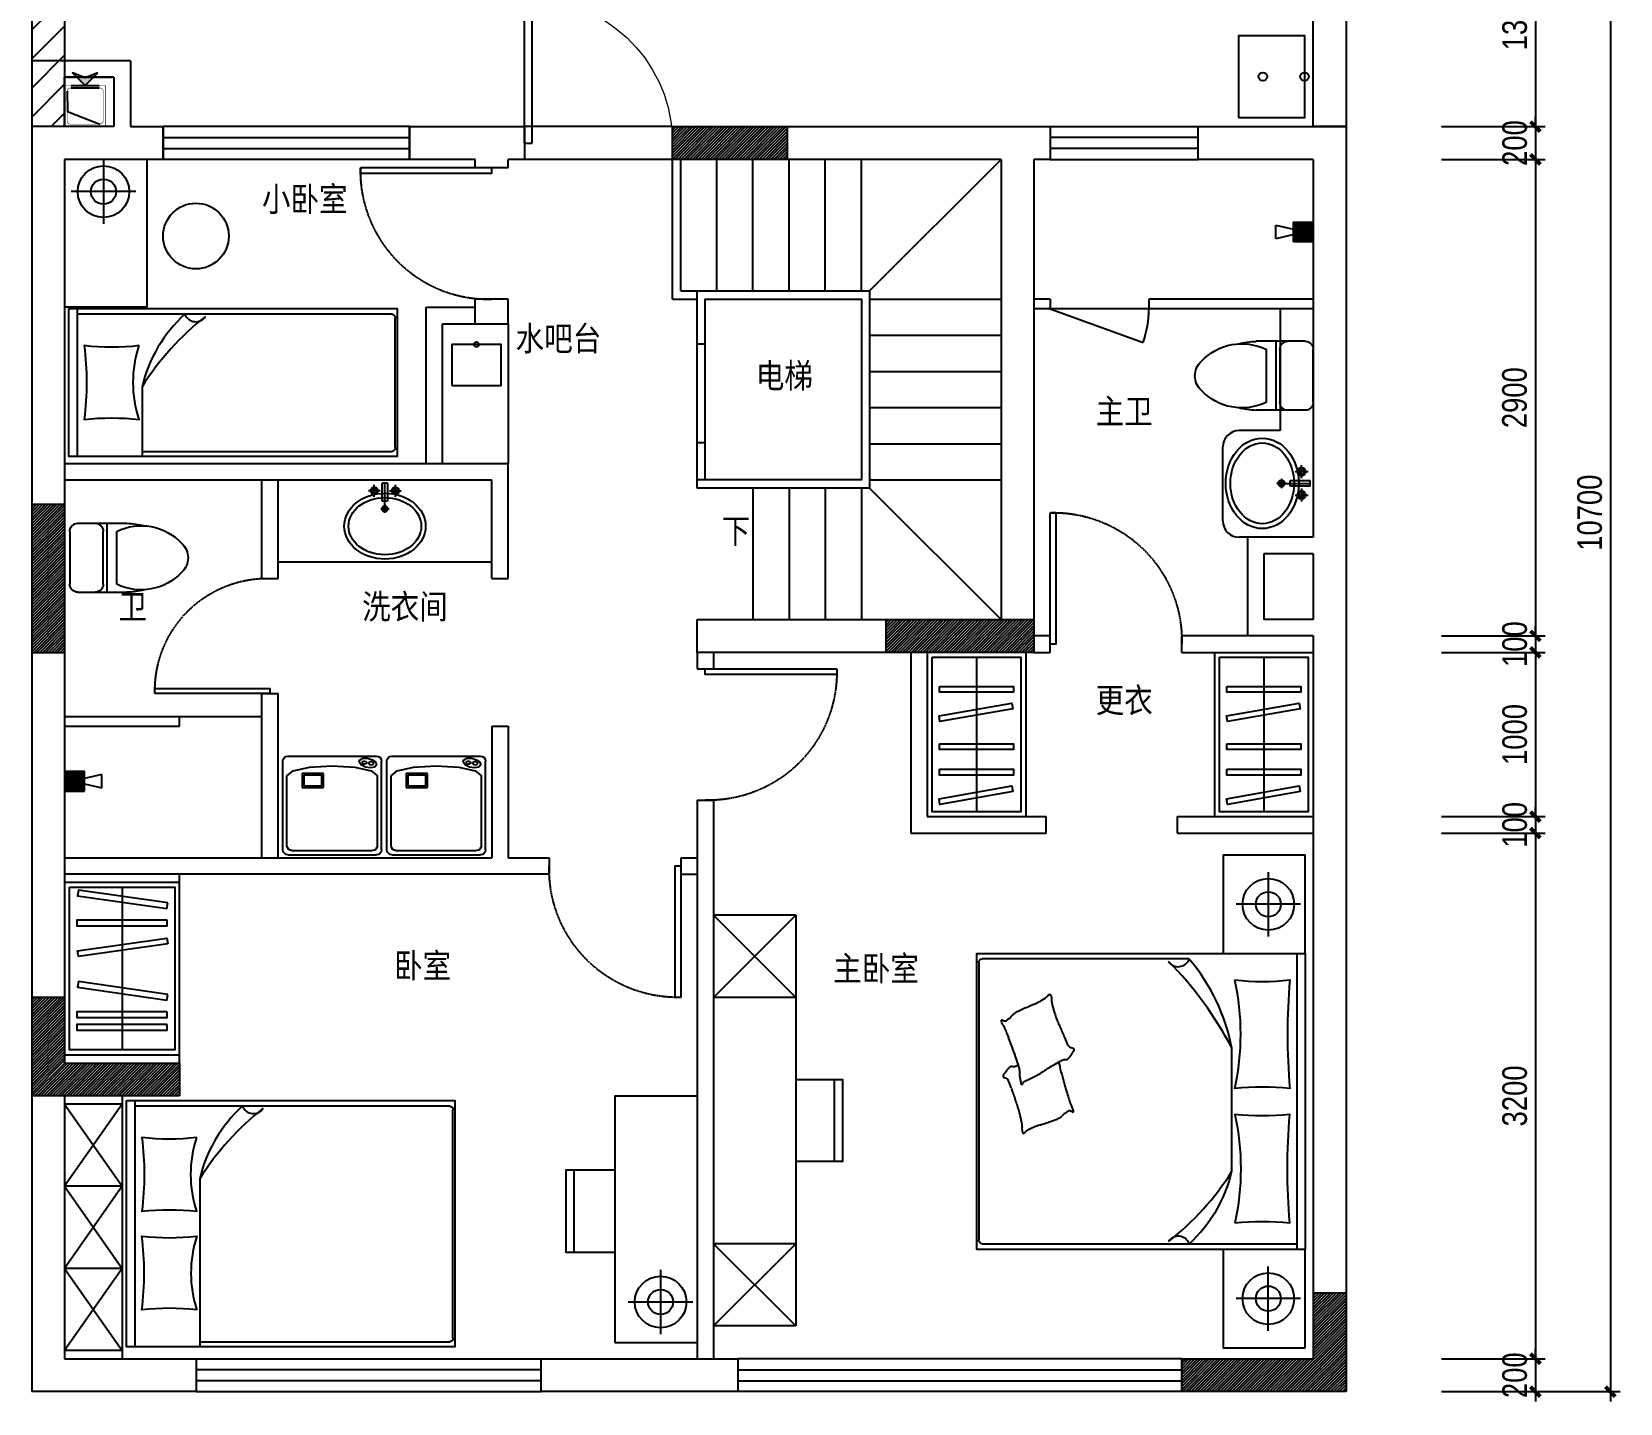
# Model space of a CAD drawing. Extents: x 160245 to 405305, y -111140 to 232735.
# Drawn here: x 270407 to 280076, y -104061 to -95713 of the extents above; entities that cross this region are included whole.
import ezdxf

# ---------------------------------------------------------------- set-up
doc = ezdxf.new("R2010")
doc.units = 0
doc.header["$LTSCALE"] = 10
doc.header["$MEASUREMENT"] = 0
doc.linetypes.add('DASH', pattern=[0.35, 0.25, -0.1])
doc.layers.get('Defpoints').update_dxf_attribs({"color": 229})
for name, color, linetype in [('Door 门', 107, 'Continuous'), ('P-Furniture 家具', 153, 'Continuous'), ('P-Make furniture 固定制作', 154, 'Continuous'), ('P-N wall 新建隔墙', 241, 'Continuous'), ('P-O wall 原始墙体', 245, 'Continuous'), ('P-o 原建筑尺寸', 8, 'Continuous'), ('P-Stair 楼梯（原建筑设备）', 159, 'Continuous'), ('P-Text  平面文字', 9, 'Continuous'), ('P-Ware 洁具', 153, 'Continuous'), ('P-window 窗', 107, 'Continuous'), ('WALL', 9, 'Continuous')]:
    doc.layers.add(name, color=color, linetype=linetype)
doc.styles.add('PDC DIM', font='PMingLiU-ExtB.ttf', dxfattribs={"width": 0.85})
doc.dimstyles.new('PDC-A2', dxfattribs={"dimscale": 0, "dimtxt": 2.5, "dimasz": 1, "dimexe": 1, "dimexo": 1, "dimgap": 0.7, "dimtad": 1, "dimdec": 0, "dimtxsty": 'PDC DIM', "dimblk": 'ARCHTICK', "dimcen": 1, "dimdle": 1, "dimclrd": 8, "dimclre": 8, "dimclrt": 9, "dimadec": 0, "dimazin": 0, "dimtfac": 1, "dimtdec": 0, "dimtix": 1, "dimtmove": 2, "dimatfit": 3, "dimldrblk": 'PDC A2 T R', "dimfxl": 10, "dimfxlon": 1, "dimarcsym": 0})
pattern_1 = [(45, (59491.276, 0), (-8.83883476, 8.83883476), [])]

# ---------------------------------------------------------------- blocks, each defined once
blk = doc.blocks.new('A$C7BB304D7')
blk.add_hatch(color=256).paths.add_polyline_path([(126.5, 77.4), (203.8, 0.2), (126.3, 31.7), (49.1, 0)])
at = {"linetype": 'DASH', "ltscale": 0.5}
for p, q in [((1.5, 330.2), (1.5, 30.2)), ((301.5, 330.2), (1.5, 330.2)), ((301.5, 30.2), (301.5, 330.2)), ((1.5, 30.2), (301.5, 30.2))]:
    blk.add_line(p, q, dxfattribs=at)
for p, q in [((41.5, 95.2), (211.5, 95.2)), ((41.5, 80.2), (211.5, 80.2))]:
    blk.add_line(p, q)
at = {"const_width": 3}
blk.add_lwpolyline([(1.5, 80.2), (1.5, 330.2), (251.5, 330.2), (251.5, 80.2), (211.5, 80.2), (211.5, 95.2), (216.5, 95.2, 0.414214), (236.5, 115.2), (236.5, 295.2, 0.414214), (216.5, 315.2), (36.5, 315.2, 0.414214), (16.5, 295.2), (16.5, 115.2, 0.414214), (36.5, 95.2), (41.5, 95.2), (41.5, 80.2)], format="xyb", close=True, dxfattribs=at)
blk.add_lwpolyline([(16.5, 115.2), (19.3, 239.2), (216.5, 315.2)])
blk.add_lwpolyline([(203.8, 2.9), (126.3, 34.4), (49.1, 2.7), (126.5, 80.2)], close=True)
blk = doc.blocks.new('$DorLib2D$00000001')
for p, q in [((0.45, 0.975), (0.5, 0.975)), ((0.45, 0), (0.45, 0.975)), ((0.5, 0), (0.5, 0.975)), ((0.5, 0), (0.45, 0))]:
    blk.add_line(p, q)
at = {"lineweight": 13}
blk.add_arc((0.475, 0), 0.975, 91.4693, 180, dxfattribs=at)
blk = doc.blocks.new('$WINLIB2D$00000001')
at = {"color": 0}
for points in [[(-0.5, 0.5), (-0.5, -0.5)], [(-0.5, 0.5), (0.5, 0.5)], [(0.5, -0.5), (0.5, 0.5)], [(0.5, 0.1667), (-0.5, 0.1667)], [(0.5, -0.1667), (-0.5, -0.1667)], [(-0.5, -0.5), (0.5, -0.5)]]:
    blk.add_lwpolyline(points, dxfattribs=at)
blk = doc.blocks.new('_ArchTick')
at = {"color": 0, "linetype": 'ByBlock', "const_width": 0.4}
blk.add_lwpolyline([(-0.5, -0.5), (0.5, 0.5)], dxfattribs=at)
blk = doc.blocks.new('*D1028')
at = {"layer": 'Defpoints', "color": 0, "transparency": 16777216}
for p in [(278928.6, -94990.6), (278928.6, -96290.6), (279559.4, -96290.6)]:
    blk.add_point(p, dxfattribs=at)
at = {"layer": 'P-o 原建筑尺寸', "color": 8, "lineweight": -2, "transparency": 16777216}
for p, q in [((279559.4, -94930.6), (279559.4, -96350.6)), ((278988.6, -94990.6), (279619.4, -94990.6)), ((278988.6, -96290.6), (279619.4, -96290.6))]:
    blk.add_line(p, q, dxfattribs=at)
at = {"layer": 'P-o 原建筑尺寸', "color": 8, "lineweight": -2, "transparency": 16777216, "xscale": 60, "yscale": 60, "zscale": 60}
for p, rotation in [((279559.4, -94990.6), 90), ((279559.4, -96290.6), 270)]:
    blk.add_blockref('_ArchTick', p, dxfattribs=dict(at, rotation=rotation))
at = {"layer": 'P-o 原建筑尺寸', "color": 9, "transparency": 16777216, "insert": (279433.9, -95640.6), "char_height": 150, "attachment_point": 5, "rotation": 90, "style": 'PDC DIM'}
blk.add_mtext('1300', dxfattribs=at)
blk = doc.blocks.new('PDC A2 T R')
at = {"color": 0, "linetype": 'ByBlock'}
blk.add_line((0, 0), (-2, 0), dxfattribs=at)
for points in [[(-2.15, 0.89), (-1.49, 1.35), (-0.6, 0), (0, 0)], [(-2.15, -0.89), (-1.49, -1.35), (-0.6, 0), (0, 0)]]:
    blk.add_solid(points, dxfattribs=at)
blk = doc.blocks.new('*D1029')
at = {"layer": 'Defpoints', "color": 0, "transparency": 16777216}
for p in [(278928.6, -96290.6), (278928.6, -96490.6), (279559.4, -96490.6)]:
    blk.add_point(p, dxfattribs=at)
at = {"layer": 'P-o 原建筑尺寸', "color": 8, "lineweight": -2, "transparency": 16777216}
for p, q in [((278988.6, -96290.6), (279619.4, -96290.6)), ((279559.4, -96290.6), (279559.4, -96230.6)), ((279559.4, -96290.6), (279559.4, -96490.6)), ((278988.6, -96490.6), (279619.4, -96490.6)), ((279559.4, -96490.6), (279559.4, -96550.6))]:
    blk.add_line(p, q, dxfattribs=at)
at = {"layer": 'P-o 原建筑尺寸', "color": 8, "lineweight": -2, "transparency": 16777216, "xscale": 60, "yscale": 60, "zscale": 60}
for p, rotation in [((279559.4, -96290.6), 270), ((279559.4, -96490.6), 90)]:
    blk.add_blockref('_ArchTick', p, dxfattribs=dict(at, rotation=rotation))
at = {"layer": 'P-o 原建筑尺寸', "color": 9, "transparency": 16777216, "insert": (279433.9, -96390.6), "char_height": 150, "attachment_point": 5, "rotation": 90, "style": 'PDC DIM'}
blk.add_mtext('200', dxfattribs=at)
blk = doc.blocks.new('*D1030')
at = {"layer": 'Defpoints', "color": 0}
for p in [(278928.6, -96490.6), (278928.6, -99390.6), (279559.4, -99390.6)]:
    blk.add_point(p, dxfattribs=at)
at = {"layer": 'P-o 原建筑尺寸', "color": 8, "lineweight": -2}
for p, q in [((278988.6, -96490.6), (279619.4, -96490.6)), ((279559.4, -96430.6), (279559.4, -99450.6)), ((278988.6, -99390.6), (279619.4, -99390.6))]:
    blk.add_line(p, q, dxfattribs=at)
at = {"layer": 'P-o 原建筑尺寸', "color": 8, "lineweight": -2, "xscale": 60, "yscale": 60, "zscale": 60}
for p, rotation in [((279559.4, -96490.6), 90), ((279559.4, -99390.6), 270)]:
    blk.add_blockref('_ArchTick', p, dxfattribs=dict(at, rotation=rotation))
at = {"layer": 'P-o 原建筑尺寸', "color": 9, "insert": (279432.9, -97940.6), "char_height": 150, "attachment_point": 5, "rotation": 90, "style": 'PDC DIM'}
blk.add_mtext('2900', dxfattribs=at)
blk = doc.blocks.new('*D1031')
at = {"layer": 'Defpoints', "color": 0}
for p in [(278928.6, -99390.6), (278928.6, -99490.6), (279559.4, -99490.6)]:
    blk.add_point(p, dxfattribs=at)
at = {"layer": 'P-o 原建筑尺寸', "color": 8, "lineweight": -2}
for p, q in [((278988.6, -99390.6), (279619.4, -99390.6)), ((279559.4, -99390.6), (279559.4, -99330.6)), ((279559.4, -99390.6), (279559.4, -99490.6)), ((278988.6, -99490.6), (279619.4, -99490.6)), ((279559.4, -99490.6), (279559.4, -99550.6))]:
    blk.add_line(p, q, dxfattribs=at)
at = {"layer": 'P-o 原建筑尺寸', "color": 8, "lineweight": -2, "xscale": 60, "yscale": 60, "zscale": 60}
for p, rotation in [((279559.4, -99390.6), 270), ((279559.4, -99490.6), 90)]:
    blk.add_blockref('_ArchTick', p, dxfattribs=dict(at, rotation=rotation))
at = {"layer": 'P-o 原建筑尺寸', "color": 9, "insert": (279433.9, -99440.6), "char_height": 150, "attachment_point": 5, "rotation": 90, "style": 'PDC DIM'}
blk.add_mtext('100', dxfattribs=at)
blk = doc.blocks.new('*D1032')
at = {"layer": 'Defpoints', "color": 0}
for p in [(278928.6, -99490.6), (278928.6, -100490.6), (279559.4, -100490.6)]:
    blk.add_point(p, dxfattribs=at)
at = {"layer": 'P-o 原建筑尺寸', "color": 8, "lineweight": -2}
for p, q in [((278988.6, -99490.6), (279619.4, -99490.6)), ((279559.4, -99430.6), (279559.4, -100550.6)), ((278988.6, -100490.6), (279619.4, -100490.6))]:
    blk.add_line(p, q, dxfattribs=at)
at = {"layer": 'P-o 原建筑尺寸', "color": 8, "lineweight": -2, "xscale": 60, "yscale": 60, "zscale": 60}
for p, rotation in [((279559.4, -99490.6), 90), ((279559.4, -100490.6), 270)]:
    blk.add_blockref('_ArchTick', p, dxfattribs=dict(at, rotation=rotation))
at = {"layer": 'P-o 原建筑尺寸', "color": 9, "insert": (279433.9, -99990.6), "char_height": 150, "attachment_point": 5, "rotation": 90, "style": 'PDC DIM'}
blk.add_mtext('1000', dxfattribs=at)
blk = doc.blocks.new('*D1022')
at = {"layer": 'Defpoints', "color": 0}
for p in [(278928.6, -100490.6), (278928.6, -100590.6), (279559.4, -100590.6)]:
    blk.add_point(p, dxfattribs=at)
at = {"layer": 'P-o 原建筑尺寸', "color": 8, "lineweight": -2}
for p, q in [((279559.4, -100490.6), (279559.4, -100430.6)), ((278988.6, -100490.6), (279619.4, -100490.6)), ((279559.4, -100490.6), (279559.4, -100590.6)), ((278988.6, -100590.6), (279619.4, -100590.6)), ((279559.4, -100590.6), (279559.4, -100650.6))]:
    blk.add_line(p, q, dxfattribs=at)
at = {"layer": 'P-o 原建筑尺寸', "color": 8, "lineweight": -2, "xscale": 60, "yscale": 60, "zscale": 60}
for p, rotation in [((279559.4, -100490.6), 270), ((279559.4, -100590.6), 90)]:
    blk.add_blockref('_ArchTick', p, dxfattribs=dict(at, rotation=rotation))
at = {"layer": 'P-o 原建筑尺寸', "color": 9, "insert": (279433.9, -100540.6), "char_height": 150, "attachment_point": 5, "rotation": 90, "style": 'PDC DIM'}
blk.add_mtext('100', dxfattribs=at)
blk = doc.blocks.new('*D1023')
at = {"layer": 'Defpoints', "color": 0}
for p in [(278928.6, -100590.6), (278928.6, -103790.6), (279559.4, -103790.6)]:
    blk.add_point(p, dxfattribs=at)
at = {"layer": 'P-o 原建筑尺寸', "color": 8, "lineweight": -2}
for p, q in [((279559.4, -100530.6), (279559.4, -103850.6)), ((278988.6, -100590.6), (279619.4, -100590.6)), ((278988.6, -103790.6), (279619.4, -103790.6))]:
    blk.add_line(p, q, dxfattribs=at)
at = {"layer": 'P-o 原建筑尺寸', "color": 8, "lineweight": -2, "xscale": 60, "yscale": 60, "zscale": 60}
for p, rotation in [((279559.4, -100590.6), 90), ((279559.4, -103790.6), 270)]:
    blk.add_blockref('_ArchTick', p, dxfattribs=dict(at, rotation=rotation))
at = {"layer": 'P-o 原建筑尺寸', "color": 9, "insert": (279433.9, -102190.6), "char_height": 150, "attachment_point": 5, "rotation": 90, "style": 'PDC DIM'}
blk.add_mtext('3200', dxfattribs=at)
blk = doc.blocks.new('*D1024')
at = {"layer": 'Defpoints', "color": 0, "transparency": 16777216}
for p in [(278928.6, -103790.6), (278928.6, -103990.6), (279559.4, -103990.6)]:
    blk.add_point(p, dxfattribs=at)
at = {"layer": 'P-o 原建筑尺寸', "color": 8, "lineweight": -2, "transparency": 16777216}
for p, q in [((279559.4, -103790.6), (279559.4, -103730.6)), ((278988.6, -103790.6), (279619.4, -103790.6)), ((279559.4, -103790.6), (279559.4, -103990.6)), ((278988.6, -103990.6), (279619.4, -103990.6)), ((279559.4, -103990.6), (279559.4, -104050.6))]:
    blk.add_line(p, q, dxfattribs=at)
at = {"layer": 'P-o 原建筑尺寸', "color": 8, "lineweight": -2, "transparency": 16777216, "xscale": 60, "yscale": 60, "zscale": 60}
for p, rotation in [((279559.4, -103790.6), 270), ((279559.4, -103990.6), 90)]:
    blk.add_blockref('_ArchTick', p, dxfattribs=dict(at, rotation=rotation))
at = {"layer": 'P-o 原建筑尺寸', "color": 9, "transparency": 16777216, "insert": (279433.9, -103890.6), "char_height": 150, "attachment_point": 5, "rotation": 90, "style": 'PDC DIM'}
blk.add_mtext('200', dxfattribs=at)
blk = doc.blocks.new('*D1025')
at = {"layer": 'Defpoints', "color": 0, "transparency": 16777216}
for p in [(278928.6, -93290.6), (278928.6, -103990.6), (280015.9, -103990.6)]:
    blk.add_point(p, dxfattribs=at)
at = {"layer": 'P-o 原建筑尺寸', "color": 8, "lineweight": -2, "transparency": 16777216}
for p, q in [((279415.9, -93290.6), (280075.9, -93290.6)), ((280015.9, -93230.6), (280015.9, -104050.6)), ((279415.9, -103990.6), (280075.9, -103990.6))]:
    blk.add_line(p, q, dxfattribs=at)
at = {"layer": 'P-o 原建筑尺寸', "color": 8, "lineweight": -2, "transparency": 16777216, "xscale": 60, "yscale": 60, "zscale": 60}
for p, rotation in [((280015.9, -93290.6), 90), ((280015.9, -103990.6), 270)]:
    blk.add_blockref('_ArchTick', p, dxfattribs=dict(at, rotation=rotation))
at = {"layer": 'P-o 原建筑尺寸', "color": 9, "transparency": 16777216, "insert": (279890.4, -98640.6), "char_height": 150, "attachment_point": 5, "rotation": 90, "style": 'PDC DIM'}
blk.add_mtext('10700', dxfattribs=at)
blk = doc.blocks.new('A$C437E590E')
at = {"color": 8, "linetype": 'ByBlock'}
for p, q in [((202.4, 421.9), (202.4, 501.2)), ((274.8, 313.2), (274.7, 509.9)), ((347.1, 421.9), (347.1, 501.2)), ((243.4, 461.6), (164, 461.5)), ((306.1, 461.6), (385.5, 461.5)), ((246.9, 339.9), (303.1, 339.9)), ((275, 368.1), (275, 311.8))]:
    blk.add_line(p, q, dxfattribs=at)
at = {"linetype": 'ByBlock'}
for p, q in [((256.9, 392.6), (256.9, 514.1)), ((292.6, 514.1), (256.9, 514.1)), ((292.6, 514.1), (292.6, 392.6)), ((292.6, 392.6), (256.9, 392.6))]:
    blk.add_line(p, q, dxfattribs=at)
for centre, radius in [((203.7, 461.5), 25), ((345.8, 461.5), 25), ((203.7, 461.5), 17.9), ((345.8, 461.5), 17.9)]:
    blk.add_circle(centre, radius, dxfattribs=at)
at = {"color": 8, "linetype": 'ByBlock'}
for radius in [19.5, 11.9]:
    blk.add_circle((275, 339.9), radius, dxfattribs=at)
at = {"linetype": 'ByBlock'}
blk.add_ellipse((275, 222.4), major_axis=(-275, 0), ratio=0.809091, dxfattribs=at)
at = {"color": 8, "linetype": 'ByBlock'}
blk.add_ellipse((275, 222.4), major_axis=(-246, 0), ratio=0.786583, dxfattribs=at)
blk = doc.blocks.new('asdfsdafa3')
for p, q in [((201603.3, -49206.7), (201707.3, -49206.7)), ((201707.3, -49206.7), (201901.1, -49206.7)), ((201781.6, -49206.7), (201781.6, -49626.7)), ((201553.7, -49577.2), (201553.7, -49256.2)), ((201756.8, -49256.2), (201756.8, -49577.2)), ((201839, -49256.2), (201839, -49577.2)), ((201603.3, -49626.7), (201707.3, -49626.7)), ((201707.3, -49626.7), (201901.1, -49626.7))]:
    blk.add_line(p, q)
for centre, radius, start, end in [((201603.3, -49256.2), 49.5, 90, 180), ((201707.3, -49256.2), 49.5, 0, 90), ((201885.5, -49706.4), 499.9, 75.87951, 88.2029), ((201988.1, -49558.2), 336.8, 42.83063, 116.27775), ((202157.1, -49415.6), 116.3, 359.45023, 47.91264), ((201988.1, -49275.2), 336.8, 243.72225, 317.16937), ((202157.1, -49417.8), 116.3, 312.08736, 0.54977), ((201603.3, -49577.2), 49.5, 180, 270), ((201707.3, -49577.2), 49.5, 270, 0), ((201885.5, -49127.1), 499.9, 271.7971, 284.12049)]:
    blk.add_arc(centre, radius, start, end)
blk = doc.blocks.new('A$C17F62748')
at = {"linetype": 'ByBlock'}
for p, q in [((60, 49.6), (19, 226.7)), ((19, 226.7), (101, 226.7)), ((101, 226.7), (60, 49.6)), ((120, 0), (0, 120)), ((0, 0), (120, 120)), ((18, 102), (102, 102)), ((18, 90), (102, 90)), ((18, 78), (102, 78)), ((18, 66), (102, 66)), ((18, 54), (102, 54)), ((18, 42), (102, 42)), ((18, 30), (102, 30)), ((99.4, 27.6), (20.6, 27.6)), ((20.6, 27.6), (20.6, 0)), ((51.2, 58.9), (51.2, 27.6)), ((68.8, 58.9), (68.8, 27.6)), ((99.4, 0), (99.4, 27.6))]:
    blk.add_line(p, q, dxfattribs=at)
for points in [[(0, 120), (120, 120), (120, 0), (0, 0)], [(12, 108), (108, 108), (108, 12), (12, 12)], [(18, 102), (102, 102), (102, 18), (18, 18)]]:
    blk.add_lwpolyline(points, close=True, dxfattribs=at)
blk = doc.blocks.new('fffg')
blk.add_lwpolyline([(143.1, 669.9), (109, 669.9), (109, -130.1), (143.1, -130.1)], close=True)
at = {"color": 8, "linetype": 'DASH'}
blk.add_arc((123.2, -110.2), 780.4, 88.54208, 181.45792, dxfattribs=at)
blk = doc.blocks.new('A$C2E972971')
for p, q in [((30, 600), (570, 600)), ((0, 570), (0, 30)), ((0, 570), (0, 30)), ((600, 570), (600, 30)), ((600, 570), (600, 30)), ((30, 0), (570, 0))]:
    blk.add_line(p, q)
at = {"color": 8}
for p, q in [((25, 545), (25, 120)), ((25, 545), (25, 120)), ((55, 575), (545, 575)), ((575, 545), (575, 120)), ((575, 545), (575, 120)), ((25, 120), (61.8, 89.2)), ((116.5, 105.1), (116.5, 190.9)), ((116.5, 190.9), (247.7, 190.9)), ((247.7, 105.1), (116.5, 105.1)), ((126.5, 115.1), (126.5, 180.9)), ((126.5, 180.9), (237.7, 180.9)), ((237.7, 115.1), (126.5, 115.1)), ((237.7, 180.9), (237.7, 115.1)), ((247.7, 190.9), (247.7, 105.1)), ((538.2, 89.2), (575, 120)), ((61.8, 89.2), (162.5, 66.6)), ((162.5, 66.6), (300, 58.4)), ((300, 58.4), (437.5, 66.6)), ((437.5, 66.6), (538.2, 89.2)), ((477.6, 53.9), (464.3, 37.1)), ((464.3, 37.1), (467.9, 21.6)), ((467.9, 21.6), (487.2, 12.4)), ((503.4, 66.6), (477.6, 53.9)), ((485.3, 45.3), (483.3, 40.2)), ((483.3, 40.2), (485.3, 35)), ((490.7, 48.8), (485.3, 45.3)), ((485.3, 35), (490.7, 31.5)), ((487.2, 12.4), (516, 12.4)), ((497.7, 49.5), (490.7, 48.8)), ((490.7, 31.5), (497.7, 30.8)), ((504.2, 47.3), (497.7, 49.5)), ((497.7, 30.8), (504.2, 33)), ((533.7, 71.4), (503.4, 66.6)), ((508.1, 42.8), (504.2, 47.3)), ((504.2, 33), (508.1, 37.5)), ((508.1, 37.5), (508.1, 42.8)), ((516, 12.4), (545.3, 21.5)), ((527.7, 51.7), (523.4, 46.4)), ((523.4, 46.4), (523.4, 40.2)), ((523.4, 40.2), (527.7, 35)), ((535, 54.3), (527.7, 51.7)), ((527.7, 35), (535, 32.4)), ((558.8, 66.5), (533.7, 71.4)), ((542.9, 53.4), (535, 54.3)), ((535, 32.4), (542.9, 33.3)), ((549, 49.3), (542.9, 53.4)), ((542.9, 33.3), (549, 37.3)), ((545.3, 21.5), (565.7, 36.9)), ((551.2, 43.3), (549, 49.3)), ((549, 37.3), (551.2, 43.3)), ((570.7, 53.7), (558.8, 66.5)), ((565.7, 36.9), (570.7, 53.7))]:
    blk.add_line(p, q, dxfattribs=at)
for centre, start, end in [((30, 570), 90, 180), ((570, 570), 0, 90), ((30, 30), 180, 270), ((570, 30), 270, 0)]:
    blk.add_arc(centre, 30, start, end)
for centre, start, end in [((55, 545), 90, 180), ((545, 545), 0, 90)]:
    blk.add_arc(centre, 30, start, end, dxfattribs=at)
blk = doc.blocks.new('A$C5E9C12C4')
at = {"color": 250, "linetype": 'ByBlock'}
for p, q in [((834.1, 1967.8), (834.1, 52.4)), ((2545, 1987.8), (858.1, 1987.8)), ((2569, 709.1), (2569, 1967.8)), ((500, 28.6), (500, 421.4)), ((1275.8, 446.3), (2024.2, 446.3)), ((2900, 28.6), (2900, 421.4)), ((303.6, 225), (696.4, 225)), ((3096.4, 225), (2703.6, 225))]:
    blk.add_line(p, q, dxfattribs=at)
at = {"linetype": 'ByBlock'}
blk.add_line((2600, 52.4), (800, 52.4), dxfattribs=at)
for points in [[(800, 0), (800, 2000), (2600, 2000), (2600, 0)], [(200, 0), (800, 0), (800, 500), (200, 500)], [(2600, 0), (3200, 0), (3200, 500), (2600, 500)]]:
    blk.add_lwpolyline(points, close=True, dxfattribs=at)
at = {"color": 250, "linetype": 'ByBlock'}
for points in [[(2328.3, 1583.4, 0.101392), (2346.2, 1564.3, -0.223768), (2351.8, 1553.9, -0.25558), (2349.2, 1550, -0.081563), (2334.6, 1545, -0.071805), (2318.2, 1543.8, 0.069985), (2301.4, 1542.7, 0.03546), (2245.4, 1528.7, 0.029432), (2181.1, 1504.7, 0.001554), (2150.3, 1491.2, -0.00152), (2118.7, 1477.5, -0.004735), (2086, 1463.6, 0.00382), (2045.5, 1446.5, 0.296001), (2026.9, 1419.4, -0.649774), (2007.1, 1410.9, -0.02319), (2002.4, 1414.3, 0.0288), (1998.6, 1417, 0.005727), (1991.9, 1421.2, -0.004358), (1983, 1426.7, -0.027528), (1965.5, 1439.1, -0.046214), (1956.5, 1447.7, -0.194121), (1952.6, 1460.9, 0.133719), (1949.7, 1480, 0.011505), (1931.8, 1513.9, 0.008882), (1906.5, 1556.9, 0.012426), (1870.9, 1611.6, -0.033612), (1858.8, 1632.3), (1836.7, 1677.3), (1819.6, 1712.1, 0.224341), (1805.7, 1722.7, -0.722772), (1805.5, 1729.8, -0.103513), (1809.1, 1730.2, 0.053465), (1816, 1730.4, 0.030109), (1838.2, 1734.1, -0.031436), (1859.4, 1737.7, -0.05324), (1873.9, 1738, 0.05518), (1887.9, 1738.4, 0.056271), (1912.2, 1743.6, 0.0108), (2032.9, 1784.8, 0.00456), (2114.4, 1815, 0.01125), (2146.9, 1828.1, 0.069394), (2164.1, 1838.2, -0.079756), (2179.3, 1846.7, -0.106399), (2193.2, 1849.2, -0.328642), (2197.3, 1846.8, -0.299547), (2195.5, 1841.4, 0.189917), (2190.9, 1834.1, 0.033518), (2190.5, 1825.8, 0.075627), (2191.3, 1822.2, 0.053489), (2194.8, 1816.1, 0.017838), (2208, 1799.3, 0.038394), (2226.2, 1781, -0.059529), (2237.4, 1768.8, -0.035943), (2249.4, 1748.6, -0.011245), (2280.3, 1681.2, -0.006203), (2293.1, 1650.3, 0.010783), (2300.6, 1632.6, 0.019485), (2305.8, 1622.2, 0.005062)], [(960.4, 428.5, -0.058596), (960.4, 94.3, -0.042773), (1620.8, 94.3, -0.052163), (1620.8, 428.5, -0.107964)], [(2439.6, 428.5, 0.058596), (2439.6, 94.3, 0.042773), (1779.2, 94.3, 0.052163), (1779.2, 428.5, 0.107964)]]:
    blk.add_lwpolyline(points, format="xyb", close=True, dxfattribs=at)
for centre, radius in [((500, 225), 157), ((500, 225), 76.4), ((2900, 225), 157), ((2900, 225), 76.4)]:
    blk.add_circle(centre, radius, dxfattribs=at)
for centre, radius, start, end in [((808.6, 772.9), 71, 291.06587, 56.83428), ((2191.6, 1893.4), 1712.5, 218.28696, 237.67208), ((1004, 2397.5), 2201.7, 297.6031, 314.69478), ((2591.4, 772.9), 71, 123.16572, 248.93413), ((1476.3, 1291.3), 868.5, 222.31328, 256.65159), ((1797.9, 1611.8), 1187.3, 280.98937, 310.5056)]:
    blk.add_arc(centre, radius, start, end, dxfattribs=at)
at = {"color": 250, "linetype": 'ByBlock', "extrusion": (0, 0, -1)}
for centre, major_axis, start_param, end_param in [((858.1, 1967.8), (-24, 0), 0, 1.570796), ((2545, 1967.8), (24, 0), -1.570796, 0)]:
    blk.add_ellipse(centre, major_axis=major_axis, ratio=0.833333, start_param=start_param, end_param=end_param, dxfattribs=at)
at = {"color": 250, "linetype": 'ByBlock'}
for centre, major_axis, ratio, start_param, end_param in [((1855.3, 1829.4), (-12.2, 0), 0.833333, 3.958241, 6.263107), ((1446.6, 2213.3), (-598.7, 0), 0.833333, 1.856206, 1.973901), ((-517.2, 6050.7), (5604.8, 0), 0.833333, -1.167692, -1.161476), ((4044.8, -2712.4), (5857.8, 0), 0.833333, 1.974037, 1.980117), ((2505.7, 293.9), (1935.6, 0), 0.833333, 1.955096, 1.974037), ((665.3, 4086.3), (2973.3, 0), 0.833333, -1.186496, -1.171214), ((1808.6, 1830.2), (-34.4, 0), 0.833333, 1.970378, 3.121515), ((1817.8, 1796.2), (-66.9, 0), 0.833333, 3.865498, 3.958241), ((1900.5, 1857.1), (-43.4, 0), 0.833333, 0.723905, 0.839074), ((2116.8, 2057.8), (367.2, 0), 0.833333, 3.980666, 4.003573), ((1465, 1424.4), (-634.1, 0), 0.833333, 3.98614, 4.003573), ((1747.4, 1689.3), (208.9, 0), 0.833333, 0.734464, 0.844548), ((1847.3, 1764.5), (-74.3, 0), 0.833333, 3.691331, 3.876056), ((1892.1, 1787.4), (21.7, 0), 0.833333, -0.217207, 0.549738), ((1956.3, 1775.6), (-44, 0), 0.833333, -0.217207, 0.314514), ((2832.3, 2013.1), (965.2, 0), 0.833333, 3.456107, 3.479223), ((1522.7, 1715), (16.1, 0), 0.833333, 3.048091, 3.928657), ((1512.3, 1715.8), (5.57, 0), 0.833333, 2.047199, 3.048091), ((1532.1, 1683.8), (-48.9, 0), 0.833333, -1.419924, -1.094394), ((1460.2, 1662.7), (72.5, 0), 0.833333, 0.382878, 0.787064), ((1533.4, 1676.7), (57.5, 0), 0.833333, 1.43494, 1.721669), ((-842.9, 889.7), (2407.5, 701), 0.471108, 0.022718, 0.08572), ((1549.4, 1774.1), (60.5, 0), 0.833333, 4.576533, 4.856018), ((1498.9, 2064.6), (-412.8, 0), 0.833333, 1.714425, 1.856206), ((3092.7, 1931.8), (-1582.2, 0), 0.833333, 0.241571, 0.266382), ((3421.4, 2006.5), (1922.9, 0), 0.833333, 3.407974, 3.452952), ((1770.5, 1563.8), (-188.7, 0), 0.833333, 0.31136, 0.455068), ((1670.9, 1523.2), (-77.8, 0), 0.833333, 0.455068, 0.692904), ((1467.8, 1382.6), (-186.2, 0), 0.833333, 3.680998, 3.834497), ((1337.6, 1317.7), (-337.9, 0), 0.833333, 3.609654, 3.680998), ((3402.4, -2385.7), (4890.5, 0), 0.833333, 1.903868, 1.922108), ((2790.6, -912.1), (3019.2, 0), 0.833333, 1.860669, 1.903868), ((1959.6, 1409.6), (111.9, 0), 0.833333, 1.758186, 1.860669), ((1639.7, 1415.5), (-6.04, 0), 0.833333, -0.932369, 0.231794), ((1638, 1415.2), (-4.26, 0), 0.833333, 0.231794, 1.501884), ((1628, 1428.6), (-13.6, 0), 0.833333, 2.209223, 2.959949), ((1640, 1439.7), (-33.8, 0), 0.833333, 1.501884, 1.925887), ((1605.5, 1430.5), (37.8, 0), 0.833333, 0.25431, 0.468061), ((1568.5, 1437.7), (74, 0), 0.833333, -0.181643, -0.047623), ((1627.8, 1435.4), (14.7, 0), 0.833333, -0.047623, 0.25431), ((1631.7, 1458.4), (57.7, 0), 0.833333, -1.215705, -0.897354), ((1715.1, 1371.3), (76, 0), 0.833333, 1.967107, 2.244238), ((1996, 812), (-803.6, 0), 0.833333, -1.219485, -1.174486)]:
    blk.add_ellipse(centre, major_axis=major_axis, ratio=ratio, start_param=start_param, end_param=end_param, dxfattribs=at)

msp = doc.modelspace()

# ---------------------------------------------------------------- hatches: boundary and pattern name
at = {"layer": 'P-O wall 原始墙体'}
h = msp.add_hatch(dxfattribs=at)
h.set_pattern_fill('普通砖', color=256, scale=50, style=0)
h.set_pattern_definition([(45, (59491.28, 89.76), (-88.38838, 88.38838), [])])
h.paths.add_polyline_path([(270406.9, -94790.6), (270406.9, -96290.6), (270606.9, -96290.6), (270606.9, -94790.6)])
h = msp.add_hatch(dxfattribs=at)
h.set_pattern_fill('ANSI31', color=256, scale=100, style=0)
h.set_pattern_definition(pattern_1)
h.paths.add_polyline_path([(275006.9, -96290.6), (274306.9, -96290.6), (274306.9, -96490.6), (275006.9, -96490.6)])
h = msp.add_hatch(dxfattribs=at)
h.set_pattern_fill('ANSI31', color=256, scale=100, style=0)
h.set_pattern_definition(pattern_1)
h.paths.add_polyline_path([(270606.9, -98590.6), (270406.9, -98590.6), (270406.9, -99490.6), (270606.9, -99490.6)])
h = msp.add_hatch(dxfattribs=at)
h.set_pattern_fill('ANSI31', color=256, scale=100, style=0)
h.set_pattern_definition(pattern_1)
h.paths.add_polyline_path([(275606.9, -99290.6), (275606.9, -99490.6), (276506.9, -99490.6), (276506.9, -99290.6), (276306.9, -99290.6)])
h = msp.add_hatch(dxfattribs=at)
h.set_pattern_fill('ANSI31', color=256, scale=100, style=0)
h.set_pattern_definition(pattern_1)
h.paths.add_polyline_path([(270606.9, -101990.6), (270606.9, -101590.6), (270406.9, -101590.6), (270406.9, -102090.6), (270406.9, -102190.6), (271306.9, -102190.6), (271306.9, -101990.6)])
h = msp.add_hatch(dxfattribs=at)
h.set_pattern_fill('ANSI31', color=256, scale=100, style=0)
h.set_pattern_definition(pattern_1)
h.paths.add_polyline_path([(278406.9, -103390.6), (278206.9, -103390.6), (278206.9, -103790.6), (278206.9, -103791.7), (277406.9, -103791.7), (277406.9, -103990.6), (278406.9, -103990.6)])

# ---------------------------------------------------------------- linework, layer by layer
at = {"layer": 'P-Furniture 家具', "color": 8}
for p, q in [((270843.5, -96490.1), (270843.5, -96882.9)), ((271039.9, -96686.5), (270647.1, -96686.5)), ((272599.7, -97432.6), (270684.3, -97432.6)), ((272619.7, -98243.5), (272619.7, -97456.6)), ((271078.3, -97874.3), (271078.3, -98298.5)), ((271078.3, -98267.5), (272599.7, -98267.5)), ((272950.9, -102252.7), (271035.5, -102252.7)), ((272970.9, -103663.6), (272970.9, -102276.7)), ((271429.4, -102694.4), (271429.4, -103718.6)), ((274234.5, -103248.4), (274234.5, -103641.1)), ((274038.1, -103444.7), (274430.8, -103444.7)), ((271429.4, -103687.6), (272950.9, -103687.6))]:
    msp.add_line(p, q, dxfattribs=at)
at = {"layer": 'P-Furniture 家具'}
for p, q in [((271106.9, -96490.6), (271106.9, -97390.6)), ((271106.9, -97390.6), (270606.9, -97390.6)), ((270684.3, -98298.5), (270684.3, -97398.5)), ((273306.9, -97490.6), (273306.9, -98340.6)), ((271035.5, -103718.6), (271035.5, -102218.6))]:
    msp.add_line(p, q, dxfattribs=at)
at = {"layer": 'P-Furniture 家具', "linetype": 'ByBlock'}
for p, q in [((276606.9, -97340.6), (276506.9, -97340.6)), ((276606.9, -97340.6), (276606.9, -97400.6)), ((278206.9, -97340.6), (277206.9, -97340.6)), ((277206.9, -97340.6), (277206.9, -97400.6)), ((278206.9, -97400.6), (276506.9, -97400.6)), ((276606.9, -97400.6), (277171.3, -97604.4)), ((278006.9, -97400.6), (278006.9, -98140.6)), ((278006.9, -98140.6), (277756.9, -98140.6)), ((277656.9, -98690.6), (277656.9, -98240.6)), ((277806.9, -98790.6), (277756.9, -98790.6)), ((271906.9, -98940.6), (273206.9, -98940.6)), ((270606.9, -99880.6), (271806.9, -99880.6)), ((270606.9, -99940.6), (271306.9, -99940.6)), ((271306.9, -99940.6), (271306.9, -99880.6)), ((275056.9, -101090.6), (274556.9, -101090.6)), ((274556.9, -101090.6), (275056.9, -101590.6)), ((274556.9, -101590.6), (275056.9, -101090.6)), ((275056.9, -101090.6), (275056.9, -103590.6)), ((275056.9, -101590.6), (274556.9, -101590.6)), ((275291.2, -102090.6), (275291.2, -102590.6)), ((273956.9, -102190.6), (273956.9, -103690.6)), ((273956.9, -102190.6), (274456.9, -102190.6)), ((273706.9, -102642.3), (273706.9, -103142.3)), ((275056.9, -103090.6), (274556.9, -103090.6)), ((274556.9, -103590.6), (275056.9, -103090.6)), ((274556.9, -103090.6), (275056.9, -103590.6)), ((275056.9, -103590.6), (274556.9, -103590.6)), ((273956.9, -103690.6), (274456.9, -103690.6))]:
    msp.add_line(p, q, dxfattribs=at)
at = {"layer": 'P-Furniture 家具', "color": 8}
msp.add_lwpolyline([(277753.8, -96236.3), (277753.8, -95736.3), (278153.8, -95736.3), (278153.8, -96236.3)], close=True, dxfattribs=at)
at = {"layer": 'P-Furniture 家具'}
for points in [[(270631.9, -97398.5), (272631.9, -97398.5), (272631.9, -98298.5), (270631.9, -98298.5)], [(272963.5, -97866.6), (273263.5, -97866.6), (273263.5, -97616.6), (272963.5, -97616.6)], [(270983.1, -102218.6), (272983.1, -102218.6), (272983.1, -103718.6), (270983.1, -103718.6)]]:
    msp.add_lwpolyline(points, close=True, dxfattribs=at)
at = {"layer": 'P-Furniture 家具', "color": 8}
for points in [[(271060.4, -97623.9, -0.058596), (270726.3, -97623.9, -0.062971), (270726.3, -98072.5, -0.052163), (271060.4, -98072.5, -0.158944)], [(271411.6, -102444, -0.058596), (271077.4, -102444, -0.062971), (271077.4, -102892.6, -0.052163), (271411.6, -102892.6, -0.158944)], [(271411.6, -103493.2, 0.058596), (271077.4, -103493.2, 0.062971), (271077.4, -103044.6, 0.052163), (271411.6, -103044.6, 0.158944)]]:
    msp.add_lwpolyline(points, format="xyb", close=True, dxfattribs=at)
at = {"layer": 'P-Furniture 家具', "linetype": 'ByBlock'}
for points in [[(275056.9, -102090.6), (275341.2, -102090.6), (275341.2, -102590.6), (275056.9, -102590.6)], [(273956.9, -102642.3), (273656.9, -102642.3), (273656.9, -103142.3), (273956.9, -103142.3)]]:
    msp.add_lwpolyline(points, dxfattribs=at)
at = {"layer": 'P-Furniture 家具', "color": 8}
for centre, radius in [((277900.5, -95986.3), 25.7), ((278153.8, -95986.3), 25.7), ((270843.5, -96686.5), 157), ((270843.5, -96686.5), 76.4), ((271406.3, -96956.8), 200), ((274234.5, -103444.7), 157), ((274234.5, -103444.7), 76.4)]:
    msp.add_circle(centre, radius, dxfattribs=at)
at = {"layer": 'P-Furniture 家具'}
msp.add_circle((273113.5, -97616.6), 15, dxfattribs=at)
at = {"layer": 'P-Furniture 家具', "color": 8}
for centre, radius, start, end in [((271923.3, -98074.8), 868.5, 132.31328, 166.65159), ((272525.3, -98790.1), 1712.5, 128.28696, 147.67208), ((271404.8, -97407.1), 71, 201.06587, 326.83428), ((272274.4, -102894.9), 868.5, 132.31328, 166.65159), ((272876.5, -103610.2), 1712.5, 128.28696, 147.67208), ((271756, -102227.2), 71, 201.06587, 326.83428)]:
    msp.add_arc(centre, radius, start, end, dxfattribs=at)
at = {"layer": 'P-Furniture 家具', "linetype": 'ByBlock'}
for centre, radius, start, end in [((276606.9, -97400.6), 600, 340.14433, 0), ((277756.9, -98240.6), 100, 90, 180), ((277756.9, -98690.6), 100, 180, 270)]:
    msp.add_arc(centre, radius, start, end, dxfattribs=at)
at = {"layer": 'P-Furniture 家具', "color": 8, "extrusion": (0, 0, -1)}
for centre, start_param, end_param in [((272599.7, -97456.6), 0, 1.570796), ((272599.7, -98243.5), 1.570796, 3.141593), ((272950.9, -102276.7), 0, 1.570796), ((272950.9, -103663.6), 1.570796, 3.141593)]:
    msp.add_ellipse(centre, major_axis=(0, 24), ratio=0.833333, start_param=start_param, end_param=end_param, dxfattribs=at)
at = {"layer": 'P-Make furniture 固定制作'}
for p, q in [((276456.9, -99490.6), (276456.9, -100490.6)), ((277606.9, -99490.6), (277606.9, -100490.6)), ((271306.9, -101990.6), (271306.9, -100840.6)), ((271306.9, -100890.6), (270606.9, -100890.6)), ((270606.9, -101940.6), (271306.9, -101940.6)), ((270956.9, -102190.6), (270956.9, -103790.6)), ((270956.9, -102240.6), (270606.9, -102240.6)), ((270956.9, -103740.6), (270606.9, -103740.6))]:
    msp.add_line(p, q, dxfattribs=at)
at = {"layer": 'P-Make furniture 固定制作', "color": 8}
for p, q in [((276156.9, -99520.6), (276156.9, -100460.6)), ((277906.9, -99520.6), (277906.9, -100460.6)), ((270956.9, -100920.6), (270956.9, -101910.6)), ((270606.9, -102240.6), (270956.9, -102740.6)), ((270956.9, -102240.6), (270606.9, -102740.6)), ((270956.9, -102740.6), (270606.9, -102740.6)), ((270606.9, -102740.6), (270956.9, -103240.6)), ((270956.9, -102740.6), (270606.9, -103240.6)), ((270956.9, -103240.6), (270606.9, -103240.6)), ((270606.9, -103240.6), (270956.9, -103740.6)), ((270956.9, -103240.6), (270606.9, -103740.6))]:
    msp.add_line(p, q, dxfattribs=at)
for points in [[(275886.9, -99520.6), (276426.9, -99520.6), (276426.9, -100460.6), (275886.9, -100460.6)], [(277636.9, -99520.6), (278176.9, -99520.6), (278176.9, -100460.6), (277636.9, -100460.6)], [(275931.9, -99698.2), (276381.9, -99698.2), (276381.9, -99733.2), (275931.9, -99733.2)], [(277681.9, -99698.2), (278131.9, -99698.2), (278131.9, -99733.2), (277681.9, -99733.2)], [(275929.3, -99878), (276372.4, -99799.9), (276378.5, -99834.4), (275935.3, -99912.5)], [(277679.3, -99878), (278122.4, -99799.9), (278128.5, -99834.4), (277685.3, -99912.5)], [(275931.9, -100047.6), (276381.9, -100047.6), (276381.9, -100082.6), (275931.9, -100082.6)], [(277681.9, -100047.6), (278131.9, -100047.6), (278131.9, -100082.6), (277681.9, -100082.6)], [(275931.9, -100202.3), (276381.9, -100202.3), (276381.9, -100237.3), (275931.9, -100237.3)], [(277681.9, -100202.3), (278131.9, -100202.3), (278131.9, -100237.3), (277681.9, -100237.3)], [(275929.3, -100382.1), (276372.4, -100304), (276378.5, -100338.4), (275935.3, -100416.6)], [(277679.3, -100382.1), (278122.4, -100304), (278128.5, -100338.4), (277685.3, -100416.6)], [(270636.9, -100920.6), (271276.9, -100920.6), (271276.9, -101910.6), (270636.9, -101910.6)], [(271234.6, -101015.6), (270691.4, -100937.5), (270685.3, -100971.9), (271228.5, -101050.1)], [(271231.9, -101120.7), (270681.9, -101120.7), (270681.9, -101155.7), (271231.9, -101155.7)], [(271234.6, -101264), (270691.4, -101342.1), (270685.3, -101307.7), (271228.5, -101229.5)], [(271234.6, -101573.2), (270691.4, -101495), (270685.3, -101529.5), (271228.5, -101607.7)], [(271231.9, -101678.3), (270681.9, -101678.3), (270681.9, -101713.3), (271231.9, -101713.3)], [(271231.9, -101756.2), (270681.9, -101756.2), (270681.9, -101791.2), (271231.9, -101791.2)]]:
    msp.add_lwpolyline(points, close=True, dxfattribs=at)
at = {"layer": 'P-N wall 新建隔墙'}
for p, q in [((272806.9, -98340.6), (272806.9, -97390.6)), ((272806.9, -97390.6), (273106.9, -97390.6)), ((272906.9, -98340.6), (272906.9, -97490.6)), ((272906.9, -97490.6), (273106.9, -97490.6)), ((270606.9, -98340.6), (273206.9, -98340.6)), ((273206.9, -98340.6), (273306.9, -98340.6)), ((273306.9, -99040.6), (273306.9, -98340.6)), ((270606.9, -98440.6), (273206.9, -98440.6)), ((271806.9, -99040.6), (271806.9, -98440.6)), ((271906.9, -99040.6), (271906.9, -98440.6)), ((273206.9, -99040.6), (273206.9, -98440.6)), ((271806.9, -99040.6), (271906.9, -99040.6)), ((273206.9, -99040.6), (273306.9, -99040.6)), ((276606.9, -99390.6), (276506.9, -99390.6)), ((276606.9, -99490.6), (276606.9, -99390.6)), ((277406.9, -99490.6), (277406.9, -99390.6)), ((277806.9, -99390.6), (277406.9, -99390.6)), ((274456.9, -99490.6), (274456.9, -99590.6)), ((274556.9, -99490.6), (274556.9, -99590.6)), ((275756.9, -99490.6), (275756.9, -100590.6)), ((275856.9, -99490.6), (275856.9, -100490.6)), ((276506.9, -99490.6), (276606.9, -99490.6)), ((277406.9, -99490.6), (278206.9, -99490.6)), ((274456.9, -99590.6), (274556.9, -99590.6)), ((271806.9, -100740.6), (271806.9, -99740.6)), ((271806.9, -99740.6), (271906.9, -99740.6)), ((271906.9, -100740.6), (271906.9, -99740.6)), ((273206.9, -99940.6), (273206.9, -100740.6)), ((273206.9, -99940.6), (273306.9, -99940.6)), ((273306.9, -99940.6), (273306.9, -100740.6)), ((274456.9, -100390.6), (274456.9, -103790.6)), ((274456.9, -100390.6), (274556.9, -100390.6)), ((274556.9, -100390.6), (274556.9, -103790.6)), ((275856.9, -100490.6), (276581.9, -100490.6)), ((276581.9, -100590.6), (276581.9, -100490.6)), ((277381.9, -100590.6), (277381.9, -100490.6)), ((277381.9, -100490.6), (278206.9, -100490.6)), ((275756.9, -100590.6), (276581.9, -100590.6)), ((277381.9, -100590.6), (278206.9, -100590.6)), ((270606.9, -100740.6), (273206.9, -100740.6)), ((273306.9, -100740.6), (273556.9, -100740.6)), ((273556.9, -100740.6), (273556.9, -100840.6)), ((274356.9, -100740.6), (274356.9, -100840.6)), ((274356.9, -100740.6), (274456.9, -100740.6)), ((273556.9, -100840.6), (270606.9, -100840.6)), ((274356.9, -100840.6), (274456.9, -100840.6))]:
    msp.add_line(p, q, dxfattribs=at)
at = {"layer": 'P-O wall 原始墙体'}
for p, q in [((270406.9, -94790.6), (270406.9, -96290.6)), ((270606.9, -94790.6), (270606.9, -96290.6)), ((271006.9, -95890.6), (270406.9, -95890.6)), ((271006.9, -95890.6), (271006.9, -96290.6)), ((270906.9, -95990.6), (270606.9, -95990.6)), ((270906.9, -95990.6), (270906.9, -96290.6)), ((270406.9, -96290.6), (270406.9, -98190.6)), ((270606.9, -96290.6), (270406.9, -96290.6)), ((270906.9, -96290.6), (270606.9, -96290.6)), ((271006.9, -96290.6), (271206.9, -96290.6)), ((271206.9, -96290.6), (271206.9, -96490.6)), ((272706.9, -96490.6), (272706.9, -96290.6)), ((272706.9, -96290.6), (273206.9, -96290.6)), ((273206.9, -96290.6), (273406.9, -96290.6)), ((273406.9, -96290.6), (273406.9, -96490.6)), ((274306.9, -96490.6), (274306.9, -96290.6)), ((274306.9, -96290.6), (276406.9, -96290.6)), ((275006.9, -96490.6), (275006.9, -96290.6)), ((276406.9, -96290.6), (276606.9, -96290.6)), ((276606.9, -96290.6), (276606.9, -96490.6)), ((277506.9, -96490.6), (277506.9, -96290.6)), ((277506.9, -96290.6), (278406.9, -96290.6)), ((278406.9, -96290.6), (278406.9, -98790.6)), ((270606.9, -96490.6), (270606.9, -98090.6)), ((271006.9, -96490.6), (270606.9, -96490.6)), ((271206.9, -96490.6), (271006.9, -96490.6)), ((273106.9, -96490.6), (272706.9, -96490.6)), ((273106.9, -96540.6), (273106.9, -96490.6)), ((273406.9, -96490.6), (273306.9, -96490.6)), ((273306.9, -96540.6), (273306.9, -96490.6)), ((276306.9, -96490.6), (274306.9, -96490.6)), ((276306.9, -96490.6), (276306.9, -98790.6)), ((276506.9, -96490.6), (276506.9, -99290.6)), ((276606.9, -96490.6), (276506.9, -96490.6)), ((278206.9, -96490.6), (277506.9, -96490.6)), ((278206.9, -96490.6), (278206.9, -98790.6)), ((273306.9, -96540.6), (273106.9, -96540.6)), ((273306.9, -97340.6), (273106.9, -97340.6)), ((273106.9, -97490.6), (273106.9, -97340.6)), ((273306.9, -97490.6), (273306.9, -97340.6)), ((273106.9, -97490.6), (273306.9, -97490.6)), ((270606.9, -98090.6), (270606.9, -99490.6)), ((270406.9, -98190.6), (270406.9, -99490.6)), ((270606.9, -98590.6), (270406.9, -98590.6)), ((276306.9, -98790.6), (276306.9, -99290.6)), ((277806.9, -98790.6), (277806.9, -99390.6)), ((278206.9, -98790.6), (277806.9, -98790.6)), ((278406.9, -98790.6), (278406.9, -99390.6)), ((278206.9, -98890.6), (277906.9, -98890.6)), ((277906.9, -98890.6), (277906.9, -99290.6)), ((278206.9, -98890.6), (278206.9, -99290.6)), ((274456.9, -99490.6), (274456.9, -99290.6)), ((274456.9, -99290.6), (276306.9, -99290.6)), ((275606.9, -99490.6), (275606.9, -99290.6)), ((276306.9, -99290.6), (276506.9, -99290.6)), ((276506.9, -99290.6), (276506.9, -99490.6)), ((278206.9, -99290.6), (277906.9, -99290.6)), ((278206.9, -99390.6), (277806.9, -99390.6)), ((278206.9, -99390.6), (278206.9, -103790.6)), ((278406.9, -99390.6), (278406.9, -101690.6)), ((270406.9, -99490.6), (270406.9, -102090.6)), ((270406.9, -99490.6), (270606.9, -99490.6)), ((270606.9, -99490.6), (270606.9, -101990.6)), ((276506.9, -99490.6), (274456.9, -99490.6)), ((270606.9, -101590.6), (270406.9, -101590.6)), ((278406.9, -101690.6), (278406.9, -103990.6)), ((270606.9, -101990.6), (271306.9, -101990.6)), ((271306.9, -101990.6), (271306.9, -102190.6)), ((270406.9, -102090.6), (270406.9, -103990.6)), ((271306.9, -102190.6), (270406.9, -102190.6)), ((270606.9, -102190.6), (270606.9, -103790.6)), ((278406.9, -103390.6), (278206.9, -103390.6)), ((270606.9, -103790.6), (271406.9, -103790.6)), ((271406.9, -103790.6), (271406.9, -103990.6)), ((273506.9, -103990.6), (273506.9, -103790.6)), ((273506.9, -103790.6), (274706.9, -103790.6)), ((274706.9, -103990.6), (274706.9, -103790.6)), ((277406.9, -103990.6), (277406.9, -103790.6)), ((277406.9, -103790.6), (278206.9, -103790.6)), ((271406.9, -103990.6), (270406.9, -103990.6)), ((274706.9, -103990.6), (273506.9, -103990.6)), ((278406.9, -103990.6), (277406.9, -103990.6))]:
    msp.add_line(p, q, dxfattribs=at)
msp.add_lwpolyline([(278206.9, -95590.6), (278406.9, -95590.6), (278406.9, -96290.6), (278206.9, -96290.6)], close=True, dxfattribs=at)
at = {"layer": 'P-Stair 楼梯（原建筑设备）'}
for p, q in [((274306.9, -96290.6), (273406.9, -96290.6)), ((274306.9, -96490.6), (273406.9, -96490.6)), ((274306.9, -97340.6), (274306.9, -96490.6)), ((274356.9, -97290.6), (274356.9, -96490.6)), ((274576.9, -97290.6), (274576.9, -96490.6)), ((274796.9, -97290.6), (274796.9, -96490.6)), ((275016.9, -97290.6), (275016.9, -96490.6)), ((275236.9, -97290.6), (275236.9, -96490.6)), ((275456.9, -97290.6), (275456.9, -96490.6)), ((275506.9, -97290.6), (276306.9, -96490.6)), ((274306.9, -97340.6), (274456.9, -97340.6)), ((274356.9, -97290.6), (275506.9, -97290.6)), ((275456.9, -97340.6), (275456.9, -98440.6)), ((275506.9, -97290.6), (275506.9, -98490.6)), ((275506.9, -97340.6), (276306.9, -97340.6)), ((274506.9, -97615.6), (274456.9, -97615.6)), ((275506.9, -97560.6), (276306.9, -97560.6)), ((275506.9, -97780.6), (276306.9, -97780.6)), ((275506.9, -98000.6), (276306.9, -98000.6)), ((274506.9, -98215.6), (274456.9, -98215.6)), ((275506.9, -98220.6), (276306.9, -98220.6)), ((275456.9, -98440.6), (274456.9, -98440.6)), ((275506.9, -98490.6), (274456.9, -98490.6)), ((274796.9, -98490.6), (274796.9, -99290.6)), ((275016.9, -98490.6), (275016.9, -99290.6)), ((275236.9, -98490.6), (275236.9, -99290.6)), ((275456.9, -98490.6), (275456.9, -99290.6)), ((275506.9, -98440.6), (276306.9, -98440.6)), ((275506.9, -98490.6), (276306.9, -99290.6))]:
    msp.add_line(p, q, dxfattribs=at)
msp.add_lwpolyline([(274796.9, -98865.6, 0, 0, 0), (275881.9, -98865.6, 0, 0, 0), (275881.9, -96915.6, 0, 0, 0), (274656.9, -96915.6, 80, 0, 0), (274356.9, -96915.6, 0, 0, 0)], format="xyseb", dxfattribs=at)
for points in [[(274456.9, -98490.6), (274456.9, -97290.6), (275506.9, -97290.6), (275506.9, -98490.6)], [(274506.9, -98440.6), (274506.9, -97340.6), (275456.9, -97340.6), (275456.9, -98440.6), (274506.9, -98440.6)]]:
    msp.add_lwpolyline(points, close=True, dxfattribs=at)
at = {"layer": 'WALL'}
msp.add_line((270606.9, -95990.6), (270606.9, -96290.6), dxfattribs=at)

# ---------------------------------------------------------------- block references
at = {"layer": 'Door 门', "extrusion": (0, 0, -1), "xscale": 900, "yscale": 900, "zscale": -900}
msp.add_blockref('$DorLib2D$00000001', (-273856.9, -96390.6), dxfattribs=at)
at = {"layer": 'Door 门', "rotation": 90.00000000000001}
msp.add_blockref('fffg', (273076.8, -96683.7), dxfattribs=at)
at = {"layer": 'Door 门', "xscale": -1}
msp.add_blockref('fffg', (276750, -99310.5), dxfattribs=at)
at = {"layer": 'Door 门', "xscale": -0.875, "yscale": 0.875, "zscale": 0.875, "rotation": 90}
msp.add_blockref('fffg', (271743.1, -99615.4), dxfattribs=at)
at = {"layer": 'Door 门', "xscale": -1}
for p, rotation in [((274637, -99733.7), 270), ((274213.8, -100920.7), 180)]:
    msp.add_blockref('fffg', p, dxfattribs=dict(at, rotation=rotation))
at = {"layer": 'P-Furniture 家具', "linetype": 'ByBlock', "xscale": -1}
msp.add_blockref('asdfsdafa3', (479760.7, -48390.9), dxfattribs=at)
at = {"layer": 'P-Furniture 家具', "linetype": 'ByBlock', "xscale": -1, "rotation": 180}
msp.add_blockref('asdfsdafa3', (69084.8, -148331.8), dxfattribs=at)
at = {"layer": 'P-Furniture 家具', "xscale": -1, "rotation": 180}
for p in [(271935.5, -100122.5), (272568.7, -100122.5)]:
    msp.add_blockref('A$C2E972971', p, dxfattribs=at)
at = {"layer": 'P-Furniture 家具', "linetype": 'ByBlock', "rotation": 90.00000000000001}
msp.add_blockref('A$C5E9C12C4', (278158.8, -103924.3), dxfattribs=at)
at = {"layer": 'P-O wall 原始墙体', "extrusion": (0, 0, -1), "zscale": -1, "rotation": 180}
msp.add_blockref('A$C7BB304D7', (-270605.4, -95960.4), dxfattribs=at)
at = {"layer": 'P-Ware 洁具', "linetype": 'ByBlock', "rotation": 90.00000000000001}
msp.add_blockref('A$C17F62748', (278206.9, -96991.9), dxfattribs=at)
at = {"layer": 'P-Ware 洁具', "color": 1, "linetype": 'ByBlock', "rotation": 269.9999999999999}
msp.add_blockref('A$C437E590E', (277674.5, -98187.3), dxfattribs=at)
at = {"layer": 'P-Ware 洁具', "color": 1, "linetype": 'ByBlock', "xscale": 0.9, "yscale": 0.9, "zscale": 0.9}
msp.add_blockref('A$C437E590E', (272309.1, -98922.9), dxfattribs=at)
at = {"layer": 'P-Ware 洁具', "linetype": 'ByBlock', "xscale": -1, "rotation": 269.9999999999999}
msp.add_blockref('A$C17F62748', (270606.9, -100335.2), dxfattribs=at)
at = {"layer": 'P-window 窗', "extrusion": (0, 0, -1), "yscale": 200}
for p, xscale, zscale in [((-271956.9, -96390.6), 1500, -1500), ((-276056.9, -103890.6), 2700, -2700)]:
    msp.add_blockref('$WINLIB2D$00000001', p, dxfattribs=dict(at, xscale=xscale, zscale=zscale))
at = {"layer": 'P-window 窗', "yscale": 200}
for p, xscale, zscale in [((277056.9, -96390.6), 900, -900), ((272456.9, -103890.6), 2100, -2100)]:
    msp.add_blockref('$WINLIB2D$00000001', p, dxfattribs=dict(at, xscale=xscale, zscale=zscale))

# ---------------------------------------------------------------- texts
at = {"layer": 'P-Text  平面文字', "char_height": 150, "width": 893.426, "attachment_point": 1, "style": 'PDC DIM'}
for s, insert in [('小卧室', (271807.9, -96656.6)), ('电梯', (274813.9, -97732.1)), ('主卫', (276882.9, -97948.9)), ('下', (274606, -98677.5)), ('卫', (270934.8, -99137.2)), ('洗衣间', (272417.7, -99137.2)), ('更衣', (276882.9, -99706.9)), ('卧室', (272611.8, -101322.1)), ('主卧室', (275285.2, -101339.9))]:
    msp.add_mtext(s, dxfattribs=dict(at, insert=insert))
at = {"layer": 'P-Text  平面文字', "insert": (273351.9, -97505.4), "char_height": 150, "attachment_point": 1, "style": 'PDC DIM'}
msp.add_mtext_dynamic_manual_height_columns('水吧台', width=893.426, gutter_width=1750, heights=[0], dxfattribs=at)

# ---------------------------------------------------------------- dimensions: what is measured, and where the dimension line sits
at = {"layer": 'P-o 原建筑尺寸'}
for base, p1, p2, picture, middle in [((280015.9, -103990.6), (278928.6, -93290.6), (278928.6, -103990.6), '*D1025', (279890.4, -98640.6)), ((279559.4, -96290.6), (278928.6, -94990.6), (278928.6, -96290.6), '*D1028', (279433.9, -95640.6)), ((279559.4, -96490.6), (278928.6, -96290.6), (278928.6, -96490.6), '*D1029', (279433.9, -96390.6)), ((279559.4, -99390.6), (278928.6, -96490.6), (278928.6, -99390.6), '*D1030', (279432.9, -97940.6)), ((279559.4, -99490.6), (278928.6, -99390.6), (278928.6, -99490.6), '*D1031', (279433.9, -99440.6)), ((279559.4, -100490.6), (278928.6, -99490.6), (278928.6, -100490.6), '*D1032', (279433.9, -99990.6)), ((279559.4, -100590.6), (278928.6, -100490.6), (278928.6, -100590.6), '*D1022', (279433.9, -100540.6)), ((279559.4, -103790.6), (278928.6, -100590.6), (278928.6, -103790.6), '*D1023', (279433.9, -102190.6)), ((279559.4, -103990.6), (278928.6, -103790.6), (278928.6, -103990.6), '*D1024', (279433.9, -103890.6))]:
    dim = msp.add_linear_dim(base=base, p1=p1, p2=p2, angle=90, dimstyle='PDC-A2', override={"dimscale": 60}, dxfattribs=at)
    dim.commit()
    dim.dimension.update_dxf_attribs({"geometry": picture, "text_midpoint": middle})

doc.saveas('drawing.dxf')
